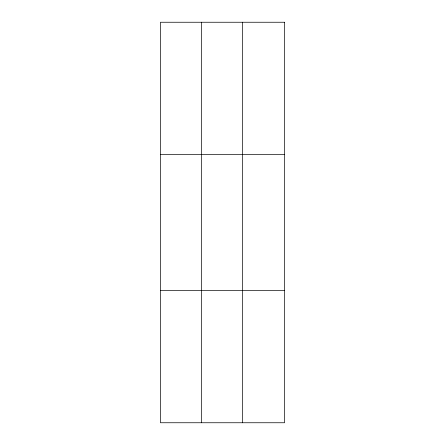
<?xml version="1.0" encoding="UTF-8"?>
<svg xmlns="http://www.w3.org/2000/svg" width="445" height="445" viewBox="0 0 445 445"><rect width="100%" height="100%" fill="white"/><g stroke="black" fill="none" stroke-linecap="round" stroke-linejoin="round"><path stroke-width="0.67" d="M201.407 22.25L201.407 422.75M242.353 22.25L242.353 422.75M160.456 154.415L284.544 154.415M160.456 290.585L284.544 290.585M284.544 22.25L284.544 422.75L160.456 422.75L160.456 22.25L284.544 22.25"/></g></svg>
